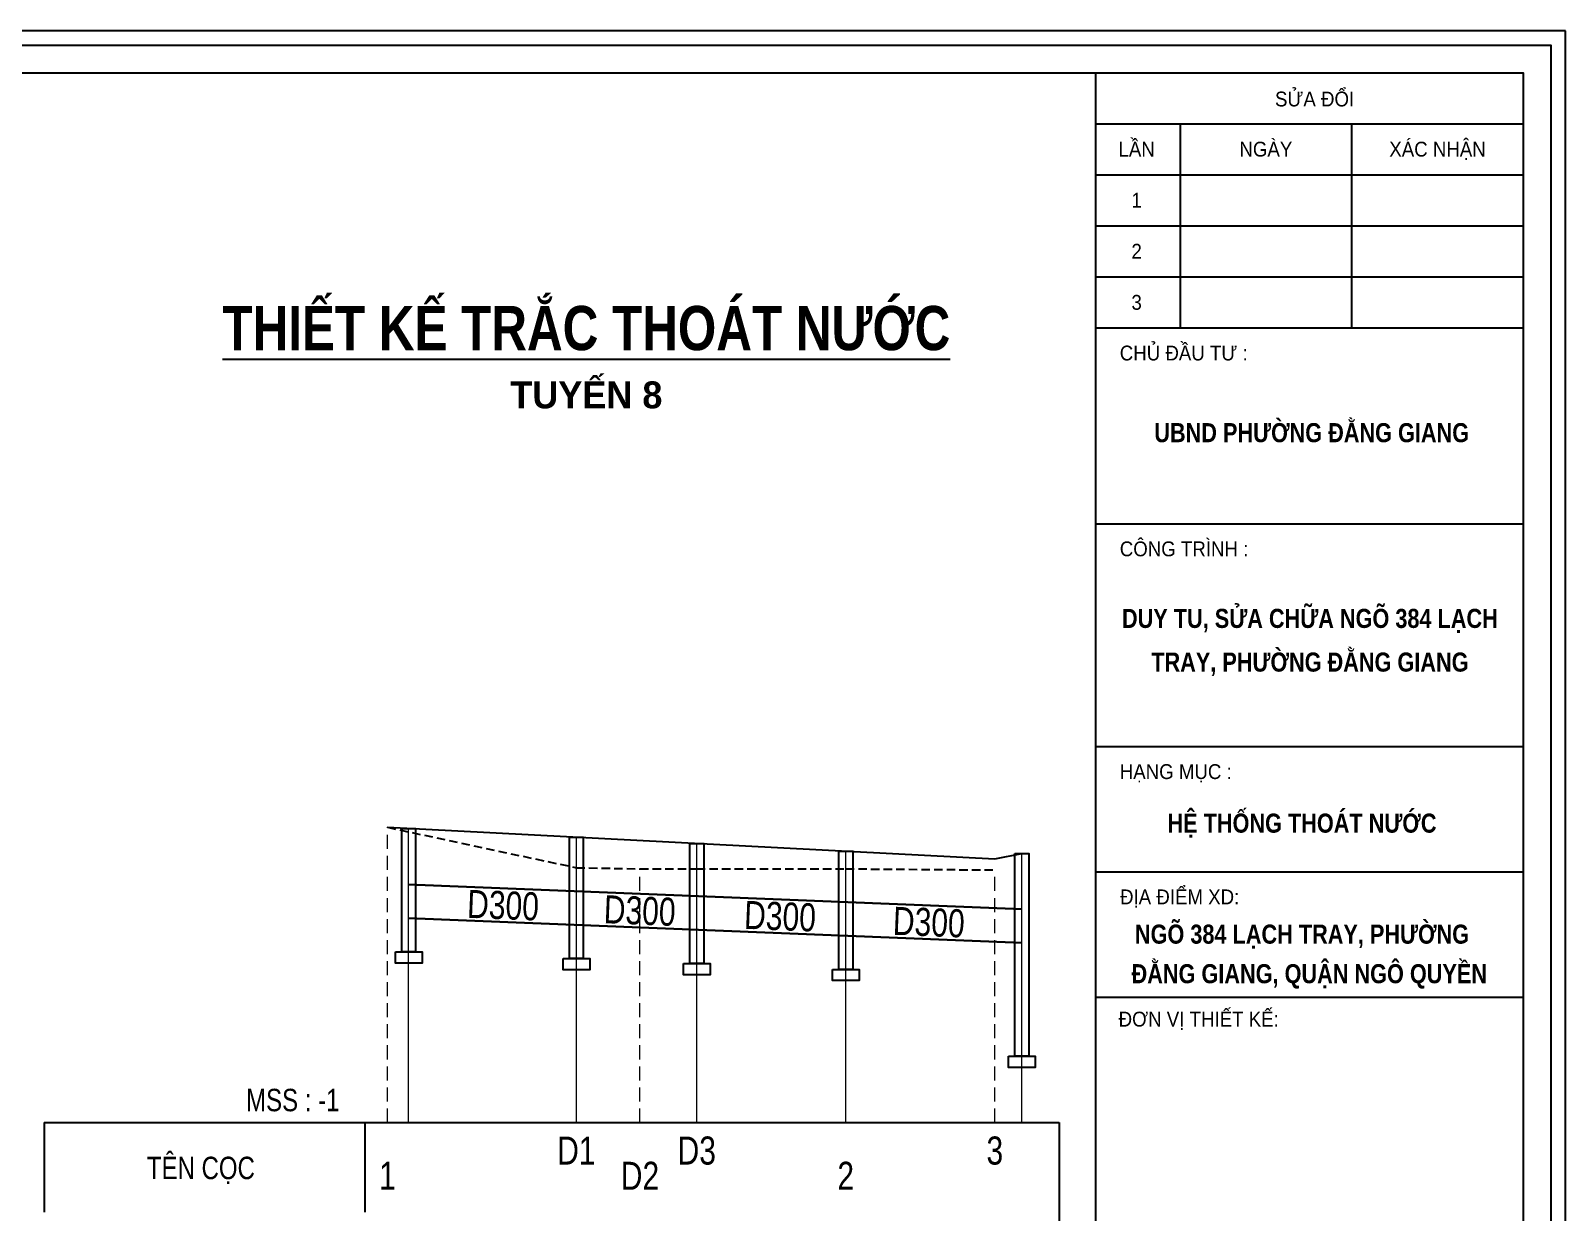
# Model space of a CAD drawing. Header units: inches. Extents: x 138 to 1256, y -84 to 787.
# Drawn here: x 1118.7 to 1255.5, y 48.5 to 153.7 of the extents above; entities that cross this region are included whole.
import ezdxf
from ezdxf.enums import TextEntityAlignment as Align

# ---------------------------------------------------------------- set-up
doc = ezdxf.new("R2010")
doc.units = ezdxf.units.IN
doc.header["$MEASUREMENT"] = 0
doc.linetypes.add('HIDDEN', pattern=[0.375, 0.25, -0.125])
for name, color, linetype in [('Bang TD tu nhien', 3, 'Continuous'), ('BT7-THAY', 7, 'Continuous'), ('Duong do thiet ke', 2, 'Continuous'), ('ENTTNTHIETKE1', 2, 'Continuous'), ('KHUNGTEN', 5, 'Continuous'), ('T.bao', 6, 'Continuous'), ('thep', 2, 'Continuous'), ('Trac doc tu nhien', 3, 'Continuous'), ('TracDoc', 7, 'Continuous'), ('TXT', 5, 'Continuous')]:
    doc.layers.add(name, color=color, linetype=linetype)
for name, color, linetype, lineweight in [('LC Khac', 4, 'Continuous', 9), ('LC MANH DUT', 35, 'HIDDEN', 5), ('LC Net dam 1', 30, 'Continuous', 30), ('LC Text2', 7, 'Continuous', 25)]:
    doc.layers.add(name, color=color, linetype=linetype, lineweight=lineweight)
doc.styles.add('BangTD', font='viet buddy.shx', dxfattribs={"width": 0.8})
doc.styles.add('LC 1', font='')
doc.styles.add('LC3', font='', dxfattribs={"width": 0.8})
doc.styles.add('T2', font='', dxfattribs={"width": 0.8})
doc.styles.add('VnAvantH-B', font='')
doc.styles.get('LC 1').set_extended_font_data('.VnAvantH', bold=True)
doc.styles.get('LC3').set_extended_font_data('.VnArialH', bold=True)
doc.styles.get('T2').set_extended_font_data('.VnArialH')
doc.styles.get('VnAvantH-B').set_extended_font_data('.VnAvantH', bold=True)

# ---------------------------------------------------------------- blocks, each defined once
blk = doc.blocks.new('khung vpn')
at = {"layer": 'Defpoints'}
for p, q in [((52556.46, -4195.446), (52498.758, -4195.446)), ((52556.46, -4235.276), (52556.46, -4195.446))]:
    blk.add_line(p, q, dxfattribs=at)
at = {"layer": 'KHUNGTEN'}
blk.add_lwpolyline([(52556.243, -4234.885), (52502.048, -4234.885), (52502.048, -4195.662), (52556.243, -4195.662)], close=True, dxfattribs=at)
at = {"layer": 'T.bao'}
for p, q in [((52549.443, -4196.835), (52555.832, -4196.835)), ((52550.703, -4196.835), (52550.703, -4199.885)), ((52553.267, -4196.835), (52553.267, -4199.885)), ((52549.443, -4197.598), (52555.832, -4197.598)), ((52549.443, -4198.36), (52555.832, -4198.36)), ((52549.443, -4199.123), (52555.832, -4199.123))]:
    blk.add_line(p, q, dxfattribs=at)
at = {"layer": 'thep'}
for p, q in [((52549.443, -4199.885), (52555.832, -4199.885)), ((52549.443, -4202.81), (52555.832, -4202.81)), ((52549.443, -4206.138), (52555.832, -4206.138)), ((52549.443, -4208.009), (52555.832, -4208.009)), ((52549.443, -4209.881), (52555.832, -4209.881))]:
    blk.add_line(p, q, dxfattribs=at)
for points in [[(52555.832, -4234.474), (52502.459, -4234.474), (52502.459, -4196.073), (52555.832, -4196.073)], [(52555.832, -4196.073), (52555.832, -4234.474), (52549.443, -4234.474), (52549.443, -4196.073)]]:
    blk.add_lwpolyline(points, close=True, dxfattribs=at)
at = {"layer": 'TXT', "linetype": 'Continuous'}
blk.add_line((52555.832, -4196.073), (52555.832, -4234.474), dxfattribs=at)
at = {"layer": 'BT7-THAY', "linetype": 'ByBlock', "style": 'VnAvantH-B', "width": 0.85}
for s, p in [('ubnd ph\xadêng §»NG GIANG', (52552.67, -4201.592)), ('hÖ thèng tho¸t n\xadíc', (52552.525, -4207.424)), ('ngâ 384 L¹CH TRAY, PH¦êNG', (52552.525, -4209.082)), ('§»NG GIANG, quËn ng« quyÒn', (52552.634, -4209.673))]:
    blk.add_text(s, height=0.28512, dxfattribs=at).set_placement(p, align=Align.CENTER)
at = {"layer": 'BT7-THAY', "insert": (52552.643, -4204.081), "char_height": 0.28512, "width": 6.5241, "attachment_point": 2, "line_spacing_factor": 1.372151, "style": 'VnAvantH-B'}
blk.add_mtext('{\\W0.85;duy tu, söa ch÷a NGâ 384 L¹CH TRAY, PH¦êNG §»NG GIANG}', dxfattribs=at)
at = {"layer": 'TXT', "linetype": 'Continuous', "style": 'T2', "width": 0.9}
for s, height, p in [('söa ®æi', 0.2218, (52552.713, -4196.577)), ('lÇn', 0.2218, (52550.054, -4197.326)), ('ngµy', 0.2218, (52551.985, -4197.326)), ('x¸c nhËn', 0.2218, (52554.55, -4197.326)), ('1', 0.222, (52550.054, -4198.089)), ('2', 0.222, (52550.054, -4198.851)), ('3', 0.222, (52550.054, -4199.614))]:
    blk.add_text(s, height=height, dxfattribs=at).set_placement(p, align=Align.CENTER)
for s, height, p in [('chñ ®Çu t\xad :', 0.22181, (52549.802, -4200.371)), ('c«ng tr×nh :', 0.22181, (52549.802, -4203.296)), ('h¹ng môc :', 0.2218, (52549.802, -4206.623)), ('®Þa ®iÓm xd:', 0.22181, (52549.806, -4208.494)), ('®¬n vÞ thiÕt kÕ:', 0.22181, (52549.785, -4210.32))]:
    blk.add_text(s, height=height, dxfattribs=at).set_placement(p)
blk = doc.blocks.new('TIEUDE1')
at = {"layer": 'LC Text2', "color": 7, "style": 'LC 1'}
blk.add_attdef('TIªU§Ò', text='', height=5, dxfattribs=at).set_placement((0, 0), align=Align.BOTTOM_CENTER)
blk.add_attdef('TL', text='', height=3, dxfattribs=at).set_placement((0, -2), align=Align.TOP_CENTER)

msp = doc.modelspace()

# ---------------------------------------------------------------- linework, layer by layer
for points in [[(1151.81, 82.67), (1153.05, 82.67), (1153.05, 71.67), (1151.81, 71.67)], [(1166.76, 81.9), (1168, 81.9), (1168, 71.07), (1166.76, 71.07)], [(1177.49, 81.34), (1178.73, 81.34), (1178.73, 70.64), (1177.49, 70.64)], [(1190.77, 80.65), (1192.01, 80.65), (1192.01, 70.11), (1190.77, 70.11)], [(1206.46, 80.45), (1207.7, 80.45), (1207.7, 62.38), (1206.46, 62.38)], [(1151.25, 71.67), (1153.62, 71.67), (1153.62, 70.67), (1151.25, 70.67)], [(1166.2, 71.07), (1168.57, 71.07), (1168.57, 70.07), (1166.2, 70.07)], [(1176.93, 70.64), (1179.3, 70.64), (1179.3, 69.64), (1176.93, 69.64)], [(1190.21, 70.11), (1192.58, 70.11), (1192.58, 69.11), (1190.21, 69.11)], [(1205.9, 62.38), (1208.27, 62.38), (1208.27, 61.38), (1205.9, 61.38)]]:
    msp.add_lwpolyline(points, close=True)
at = {"layer": 'Bang TD tu nhien', "color": 3}
for p, q in [((1119.95, 56.47), (1210.43, 56.47)), ((1119.95, 56.47), (1119.95, 48.47)), ((1148.53, 56.47), (1148.53, 48.47)), ((1148.53, 56.47), (1148.53, 48.47)), ((1210.43, 56.47), (1210.43, -33.3))]:
    msp.add_line(p, q, dxfattribs=at)
at = {"layer": 'Duong do thiet ke', "color": 1}
msp.add_line((1150.53, 82.77), (1204.68, 79.97), dxfattribs=at)
msp.add_lwpolyline([(1204.68, 79.97), (1207.08, 80.45)], dxfattribs=at)
at = {"layer": 'LC Khac', "ltscale": 5}
for p, q in [((1152.43, 56.47), (1152.43, 82.67)), ((1167.38, 56.47), (1167.38, 81.9)), ((1178.11, 56.47), (1178.11, 81.34)), ((1191.39, 56.47), (1191.39, 80.65)), ((1207.08, 56.47), (1207.08, 80.45))]:
    msp.add_line(p, q, dxfattribs=at)
at = {"layer": 'LC MANH DUT', "ltscale": 5}
for p, q in [((1150.53, 56.47), (1150.53, 82.77)), ((1173.05, 56.47), (1173.05, 79.07)), ((1204.68, 56.47), (1204.68, 78.97))]:
    msp.add_line(p, q, dxfattribs=at)
at = {"layer": 'LC Net dam 1', "color": 6}
for points in [[(1207.08, 75.48), (1152.43, 77.67)], [(1207.08, 72.48), (1152.43, 74.67)]]:
    msp.add_lwpolyline(points, dxfattribs=at)
at = {"layer": 'Trac doc tu nhien', "color": 3, "linetype": 'HIDDEN', "ltscale": 3}
for p, q in [((1150.53, 82.77), (1167.38, 79.17)), ((1167.38, 79.17), (1173.05, 79.07)), ((1173.05, 79.07), (1178.11, 79.07)), ((1178.11, 79.07), (1191.39, 79.07)), ((1191.39, 79.07), (1204.68, 78.97))]:
    msp.add_line(p, q, dxfattribs=at)

# ---------------------------------------------------------------- block references
at = {"layer": 'ENTTNTHIETKE1', "color": 6, "xscale": 5.965326529308613, "yscale": 5.965326529308613, "zscale": 5.965326529308613}
msp.add_blockref('khung vpn', (-312260.91, 25180.95), dxfattribs=at)
at = {"layer": 'LC Text2'}
ref = msp.add_blockref('TIEUDE1', (1168.27, 124.1, 0), dxfattribs=dict(at, xscale=0.8000020620485555, yscale=0.8000020620485555, zscale=0.8000020620485555, rotation=359.9999999976748))
ref.add_attrib('TIªU§Ò', '%%UthiÕt kÕ tr¾c tho¸t n\xadíc', dxfattribs={"color": 7, "height": 3.9395, "rotation": 360, "style": 'LC3', "width": 0.8}).set_placement((1168.27, 124.1, 0), align=Align.BOTTOM_CENTER)
ref.add_attrib('TL', 'TUYÕN 8', dxfattribs={"color": 7, "height": 2.4, "rotation": 360, "style": 'LC 1'}).set_placement((1168.27, 122.5, 0), align=Align.TOP_CENTER)

# ---------------------------------------------------------------- texts
at = {"layer": 'Bang TD tu nhien', "color": 3, "style": 'BangTD', "width": 0.8}
msp.add_text('TÊN CỌC', height=2, dxfattribs=at).set_placement((1133.91, 52.47), align=Align.MIDDLE)
at = {"layer": 'Trac doc tu nhien', "color": 3, "style": 'BangTD', "width": 0.8}
msp.add_text('MSS : -1', height=2, dxfattribs=at).set_placement((1137.94, 57.47))
at = {"layer": 'TracDoc', "color": 3, "style": 'BangTD', "width": 0.8}
for p in [(1160.85, 75.83), (1173.03, 75.35), (1185.54, 74.85), (1198.8, 74.32)]:
    msp.add_text('D300', height=2.5, rotation=357.7094, dxfattribs=at).set_placement(p, align=Align.MIDDLE_CENTER)
at = {"layer": 'TracDoc', "color": 5, "style": 'BangTD', "width": 0.8}
for s, p in [('D1', (1167.38, 55.22)), ('D3', (1178.11, 55.22)), ('3', (1204.68, 55.22))]:
    msp.add_text(s, height=2.5, dxfattribs=at).set_placement(p, align=Align.TOP_CENTER)
for s, p in [('1', (1150.53, 49.72)), ('D2', (1173.05, 49.72)), ('2', (1191.39, 49.72))]:
    msp.add_text(s, height=2.5, dxfattribs=at).set_placement(p, align=Align.BOTTOM_CENTER)

doc.saveas('drawing.dxf')
